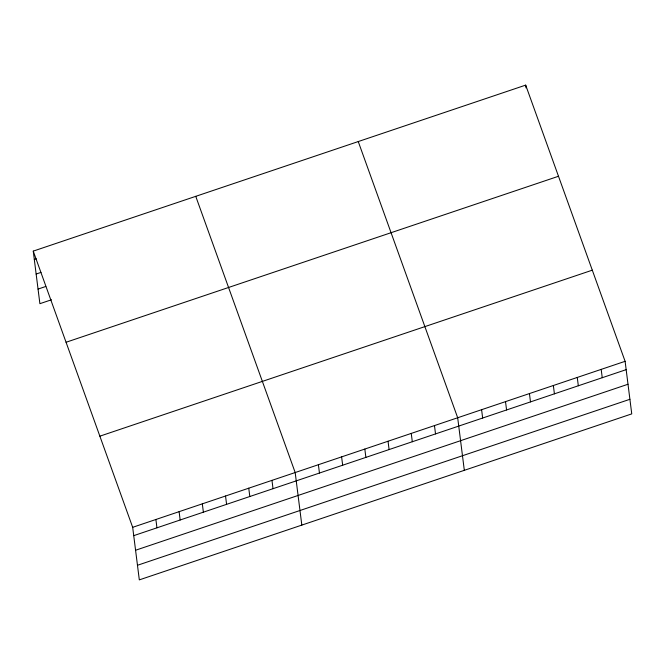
<?xml version="1.0" encoding="UTF-8"?>
<svg xmlns="http://www.w3.org/2000/svg" width="665" height="665" viewBox="0 0 665 665"><rect width="100%" height="100%" fill="white"/><g stroke="black" fill="none" stroke-linecap="round" stroke-linejoin="round"><path stroke-width="1" d="M33.25 251.112L525.683 85.12L625.108 361.319L631.75 413.888L139.317 579.88L132.676 527.32L33.25 251.112L39.892 303.681L51.496 299.765M34.306 259.441L36.234 258.793M36.143 274.038L40.981 272.409M38.046 289.084L45.785 286.474M66.059 342.259L558.492 176.267M99.866 436.174L592.299 270.173M132.676 527.32L625.108 361.319M133.732 535.649L626.164 369.649M135.577 550.246L628.009 384.245M137.472 565.283L629.905 399.291M358.252 141.562L457.686 417.761L464.32 470.321M195.751 196.333L295.185 472.541L301.819 525.101M601.193 369.383L602.241 377.712M577.27 377.446L578.326 385.775M525.683 85.12L526.032 87.896M553.355 385.509L554.411 393.838M529.44 393.572L530.487 401.901M505.516 401.635L506.572 409.964M481.601 409.698L482.657 418.027M434.469 425.583L435.525 433.913M411.253 433.414L412.308 441.743M388.036 441.236L389.091 449.565M364.827 449.058L365.875 457.395M341.611 456.888L342.666 465.217M318.394 464.71L319.449 473.039M271.968 480.363L273.016 488.692M248.752 488.185L249.807 496.522M225.535 496.015L226.59 504.344M202.326 503.837L203.374 512.166M179.109 511.668L180.157 519.997M155.893 519.49L156.948 527.819"/></g></svg>
